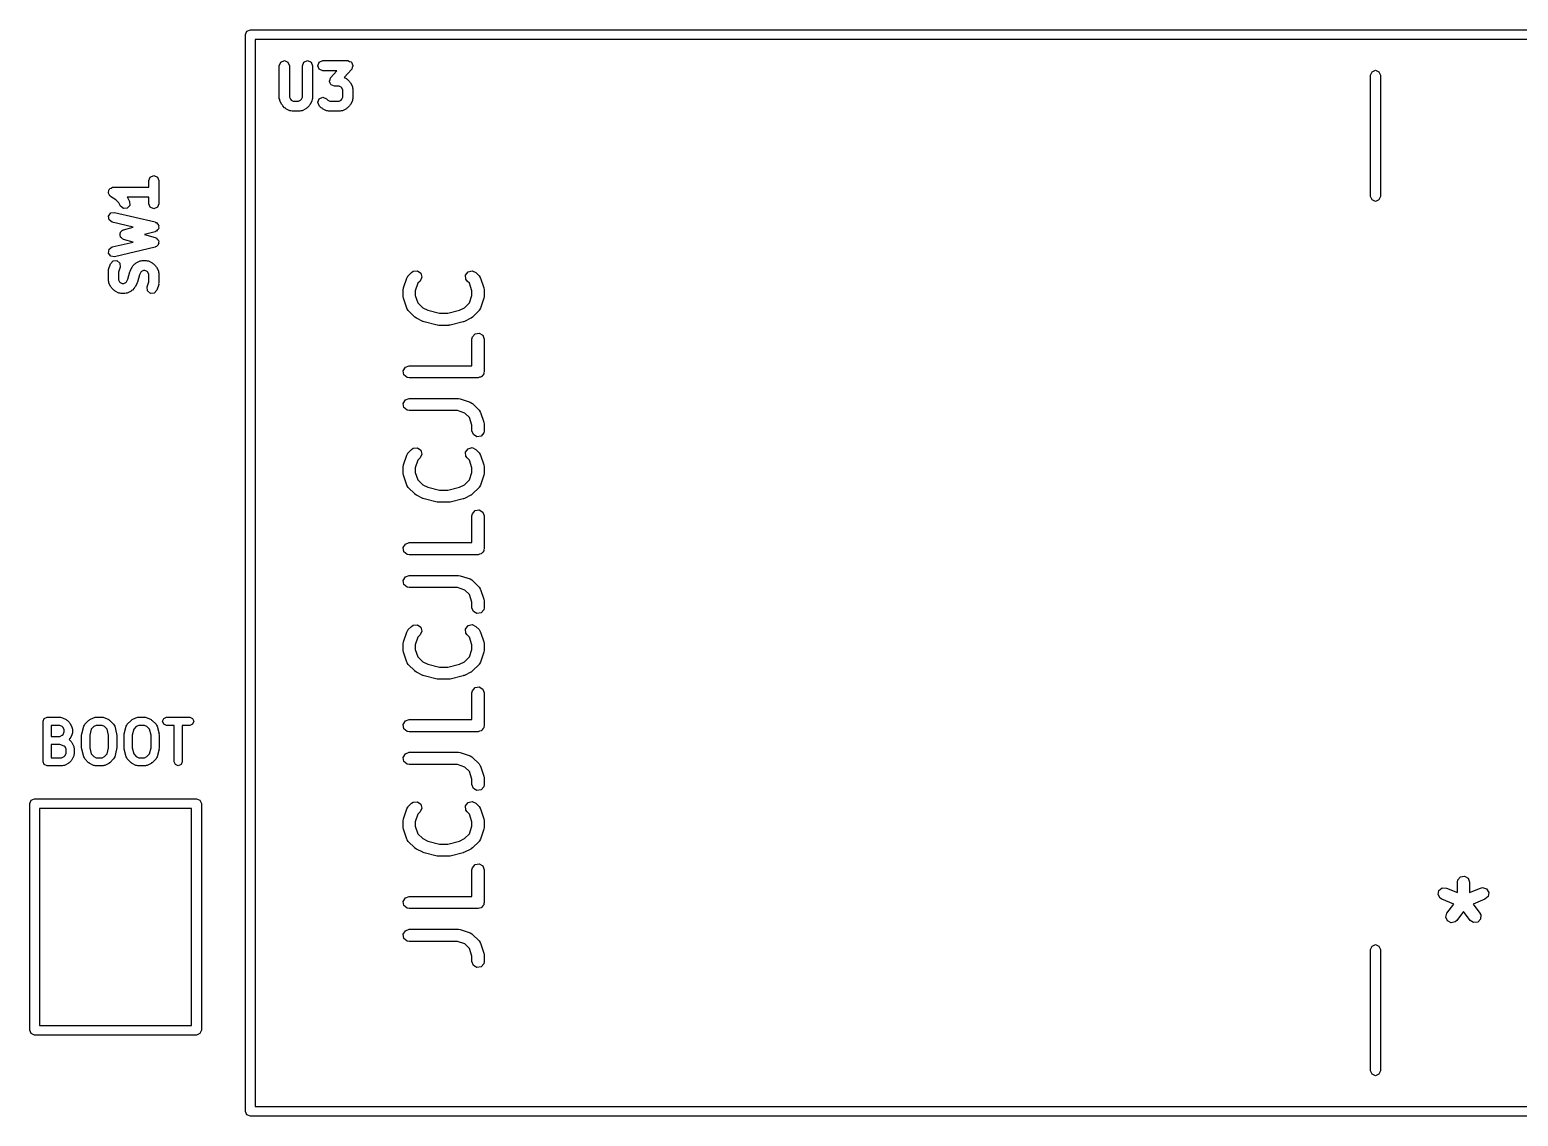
# Model space of a CAD drawing. Extents: x 93.2 to 129.7, y -113.5 to -100.
# Drawn here: x 93.17 to 111.56, y -113.46 to -100.04 of the extents above; entities that cross this region are included whole.
import ezdxf

# ---------------------------------------------------------------- set-up
doc = ezdxf.new("R2010")
doc.units = 0
doc.layers.add('BLACK', color=7, linetype='CONTINUOUS')

msp = doc.modelspace()

# ---------------------------------------------------------------- linework, layer by layer
at = {"layer": 'BLACK', "linetype": 'CONTINUOUS'}
for p, q in [((95.84, -100.1), (95.8576, -100.058)), ((95.84, -113.4), (95.84, -100.1)), ((95.8576, -100.058), (95.9, -100.04)), ((95.9, -100.04), (123.85, -100.04)), ((95.96, -100.16), (95.96, -113.34)), ((123.79, -100.16), (95.96, -100.16)), ((96.2565, -100.484), (96.2749, -100.439)), ((96.2565, -100.888), (96.2565, -100.484)), ((96.2749, -100.439), (96.319, -100.421)), ((96.319, -100.421), (96.3632, -100.439)), ((96.3632, -100.439), (96.3815, -100.484)), ((96.3815, -100.484), (96.3815, -100.874)), ((96.5423, -100.484), (96.5606, -100.439)), ((96.5423, -100.874), (96.5423, -100.484)), ((96.5606, -100.439), (96.6048, -100.421)), ((96.6048, -100.421), (96.649, -100.439)), ((96.649, -100.439), (96.6673, -100.484)), ((96.6673, -100.484), (96.6673, -100.888)), ((96.7327, -100.484), (96.751, -100.439)), ((96.751, -100.528), (96.7327, -100.484)), ((96.751, -100.439), (96.7952, -100.421)), ((96.7952, -100.546), (96.751, -100.528)), ((96.7952, -100.421), (97.1048, -100.421)), ((96.967, -100.546), (96.7952, -100.546)), ((96.8911, -100.633), (96.967, -100.546)), ((97.1518, -100.525), (97.0601, -100.63)), ((97.1048, -100.421), (97.1251, -100.43)), ((97.1251, -100.43), (97.1459, -100.437)), ((97.1459, -100.437), (97.1469, -100.439)), ((97.1469, -100.439), (97.149, -100.439)), ((97.149, -100.439), (97.1574, -100.46)), ((97.1588, -100.504), (97.1518, -100.525)), ((97.1574, -100.46), (97.1671, -100.48)), ((97.1673, -100.484), (97.1588, -100.504)), ((97.1671, -100.48), (97.1664, -100.482)), ((97.1664, -100.482), (97.1673, -100.484)), ((109.74, -100.6), (109.758, -100.558)), ((109.758, -100.558), (109.8, -100.54)), ((109.8, -100.54), (109.842, -100.558)), ((109.842, -100.558), (109.86, -100.6)), ((96.8756, -100.674), (96.884, -100.654)), ((96.8764, -100.676), (96.8756, -100.674)), ((96.8757, -100.678), (96.8764, -100.676)), ((96.8855, -100.698), (96.8757, -100.678)), ((96.884, -100.654), (96.8911, -100.633)), ((96.8939, -100.718), (96.8855, -100.698)), ((96.896, -100.719), (96.8939, -100.718)), ((96.8969, -100.721), (96.896, -100.719)), ((96.9178, -100.728), (96.8969, -100.721)), ((96.9381, -100.737), (96.9178, -100.728)), ((96.9948, -100.737), (96.9381, -100.737)), ((97.0201, -100.749), (96.9948, -100.737)), ((97.0296, -100.759), (97.0201, -100.749)), ((97.0423, -100.784), (97.0296, -100.759)), ((97.0601, -100.63), (97.0851, -100.642)), ((97.0851, -100.642), (97.0918, -100.65)), ((97.0918, -100.65), (97.1013, -100.654)), ((97.1013, -100.654), (97.1251, -100.678)), ((97.1251, -100.678), (97.1291, -100.687)), ((97.1291, -100.687), (97.1369, -100.694)), ((97.1369, -100.694), (97.1607, -100.741)), ((97.1607, -100.741), (97.1617, -100.756)), ((97.1617, -100.756), (97.1673, -100.769)), ((97.1673, -100.769), (97.1673, -100.888)), ((109.74, -102.1), (109.74, -100.6)), ((109.86, -100.6), (109.86, -102.1)), ((96.2621, -100.902), (96.2565, -100.888)), ((96.2631, -100.916), (96.2621, -100.902)), ((96.287, -100.964), (96.2631, -100.916)), ((96.3815, -100.874), (96.3942, -100.899)), ((96.3942, -100.899), (96.4037, -100.909)), ((96.4037, -100.909), (96.429, -100.921)), ((96.429, -100.921), (96.4948, -100.921)), ((96.4948, -100.921), (96.5201, -100.909)), ((96.5201, -100.909), (96.5296, -100.899)), ((96.5296, -100.899), (96.5423, -100.874)), ((96.6607, -100.916), (96.6369, -100.964)), ((96.6617, -100.902), (96.6607, -100.916)), ((96.6673, -100.888), (96.6617, -100.902)), ((96.7327, -100.936), (96.751, -100.892)), ((96.751, -100.98), (96.7327, -100.936)), ((96.751, -100.892), (96.7952, -100.874)), ((96.7952, -100.874), (96.8394, -100.892)), ((96.8394, -100.892), (96.8561, -100.909)), ((96.8561, -100.909), (96.8814, -100.921)), ((96.8814, -100.921), (96.9948, -100.921)), ((96.9948, -100.921), (97.0201, -100.909)), ((97.0201, -100.909), (97.0296, -100.899)), ((97.0296, -100.899), (97.0423, -100.874)), ((97.0423, -100.874), (97.0423, -100.784)), ((97.1607, -100.916), (97.1369, -100.964)), ((97.1617, -100.902), (97.1607, -100.916)), ((97.1673, -100.888), (97.1617, -100.902)), ((96.2947, -100.971), (96.287, -100.964)), ((96.2987, -100.98), (96.2947, -100.971)), ((96.3225, -101.004), (96.2987, -100.98)), ((96.332, -101.008), (96.3225, -101.004)), ((96.3387, -101.016), (96.332, -101.008)), ((96.3863, -101.04), (96.3387, -101.016)), ((96.4008, -101.041), (96.3863, -101.04)), ((96.4143, -101.046), (96.4008, -101.041)), ((96.5095, -101.046), (96.4143, -101.046)), ((96.523, -101.041), (96.5095, -101.046)), ((96.5375, -101.04), (96.523, -101.041)), ((96.5851, -101.016), (96.5375, -101.04)), ((96.5918, -101.008), (96.5851, -101.016)), ((96.6013, -101.004), (96.5918, -101.008)), ((96.6251, -100.98), (96.6013, -101.004)), ((96.6291, -100.971), (96.6251, -100.98)), ((96.6369, -100.964), (96.6291, -100.971)), ((96.7749, -101.004), (96.751, -100.98)), ((96.7844, -101.008), (96.7749, -101.004)), ((96.7911, -101.016), (96.7844, -101.008)), ((96.8387, -101.04), (96.7911, -101.016)), ((96.8532, -101.041), (96.8387, -101.04)), ((96.8667, -101.046), (96.8532, -101.041)), ((97.0095, -101.046), (96.8667, -101.046)), ((97.023, -101.041), (97.0095, -101.046)), ((97.0375, -101.04), (97.023, -101.041)), ((97.0851, -101.016), (97.0375, -101.04)), ((97.0918, -101.008), (97.0851, -101.016)), ((97.1013, -101.004), (97.0918, -101.008)), ((97.1251, -100.98), (97.1013, -101.004)), ((97.1291, -100.971), (97.1251, -100.98)), ((97.1369, -100.964), (97.1291, -100.971)), ((94.6448, -101.903), (94.6631, -101.859)), ((94.6631, -101.859), (94.7073, -101.841)), ((94.7073, -101.841), (94.7515, -101.859)), ((94.7515, -101.859), (94.7698, -101.903)), ((94.1448, -102.046), (94.1518, -102.029)), ((94.1473, -102.052), (94.1448, -102.046)), ((94.146, -102.058), (94.1473, -102.052)), ((94.1561, -102.074), (94.146, -102.058)), ((94.1518, -102.029), (94.1553, -102.012)), ((94.1553, -102.012), (94.1606, -102.008)), ((94.1606, -102.008), (94.1631, -102.002)), ((94.1631, -102.002), (94.1799, -101.995)), ((94.1799, -101.995), (94.195, -101.985)), ((94.195, -101.985), (94.2013, -101.986)), ((94.2013, -101.986), (94.2073, -101.984)), ((94.2073, -101.984), (94.6448, -101.984)), ((94.6448, -101.984), (94.6448, -101.903)), ((94.7698, -101.903), (94.7698, -102.189)), ((94.1631, -102.09), (94.1561, -102.074)), ((94.169, -102.093), (94.1631, -102.09)), ((94.1726, -102.098), (94.169, -102.093)), ((94.2389, -102.142), (94.1726, -102.098)), ((94.275, -102.178), (94.2389, -102.142)), ((94.2942, -102.217), (94.275, -102.178)), ((94.3304, -102.248), (94.2942, -102.217)), ((94.6448, -102.109), (94.3767, -102.109)), ((94.3767, -102.109), (94.3822, -102.113)), ((94.4094, -102.209), (94.3781, -102.245)), ((94.3822, -102.113), (94.406, -102.161)), ((94.406, -102.161), (94.4094, -102.209)), ((94.6448, -102.189), (94.6448, -102.109)), ((94.6631, -102.233), (94.6448, -102.189)), ((94.7073, -102.252), (94.6631, -102.233)), ((94.7515, -102.233), (94.7073, -102.252)), ((94.7698, -102.189), (94.7515, -102.233)), ((109.758, -102.142), (109.74, -102.1)), ((109.8, -102.16), (109.758, -102.142)), ((109.842, -102.142), (109.8, -102.16)), ((109.86, -102.1), (109.842, -102.142)), ((94.1465, -102.341), (94.1745, -102.302)), ((94.1541, -102.388), (94.1465, -102.341)), ((94.1928, -102.417), (94.1541, -102.388)), ((94.1745, -102.302), (94.2218, -102.295)), ((94.4519, -102.478), (94.1928, -102.417)), ((94.2218, -102.295), (94.7218, -102.414)), ((94.3781, -102.245), (94.3304, -102.248)), ((94.7218, -102.414), (94.7293, -102.419)), ((94.7293, -102.419), (94.7386, -102.421)), ((94.7386, -102.421), (94.748, -102.433)), ((94.2898, -102.554), (94.2949, -102.547)), ((94.2919, -102.57), (94.2898, -102.554)), ((94.2898, -102.586), (94.2919, -102.57)), ((94.2949, -102.593), (94.2898, -102.586)), ((94.2949, -102.547), (94.2961, -102.539)), ((94.2961, -102.601), (94.2949, -102.593)), ((94.2961, -102.539), (94.309, -102.529)), ((94.309, -102.611), (94.2961, -102.601)), ((94.309, -102.529), (94.3188, -102.516)), ((94.3188, -102.624), (94.309, -102.611)), ((94.3188, -102.516), (94.3273, -102.515)), ((94.3273, -102.515), (94.334, -102.51)), ((94.334, -102.51), (94.4519, -102.478)), ((94.7234, -102.535), (94.5927, -102.57)), ((94.5927, -102.57), (94.7234, -102.605)), ((94.7308, -102.529), (94.7234, -102.535)), ((94.7234, -102.605), (94.7308, -102.611)), ((94.74, -102.528), (94.7308, -102.529)), ((94.7308, -102.611), (94.74, -102.612)), ((94.7491, -102.515), (94.74, -102.528)), ((94.748, -102.433), (94.7605, -102.442)), ((94.7614, -102.506), (94.7491, -102.515)), ((94.7605, -102.442), (94.762, -102.451)), ((94.7626, -102.497), (94.7614, -102.506)), ((94.762, -102.451), (94.7677, -102.459)), ((94.7681, -102.489), (94.7626, -102.497)), ((94.7677, -102.459), (94.7656, -102.474)), ((94.7656, -102.474), (94.7681, -102.489)), ((94.1465, -102.799), (94.1541, -102.752)), ((94.1541, -102.752), (94.1928, -102.723)), ((94.1928, -102.723), (94.4519, -102.662)), ((94.7218, -102.726), (94.2218, -102.845)), ((94.3273, -102.625), (94.3188, -102.624)), ((94.334, -102.63), (94.3273, -102.625)), ((94.4519, -102.662), (94.334, -102.63)), ((94.7293, -102.721), (94.7218, -102.726)), ((94.7386, -102.719), (94.7293, -102.721)), ((94.748, -102.707), (94.7386, -102.719)), ((94.74, -102.612), (94.7491, -102.625)), ((94.7605, -102.698), (94.748, -102.707)), ((94.7491, -102.625), (94.7614, -102.634)), ((94.762, -102.689), (94.7605, -102.698)), ((94.7614, -102.634), (94.7626, -102.643)), ((94.7677, -102.681), (94.762, -102.689)), ((94.7626, -102.643), (94.7681, -102.651)), ((94.7681, -102.651), (94.7656, -102.666)), ((94.7656, -102.666), (94.7677, -102.681)), ((94.1745, -102.838), (94.1465, -102.799)), ((94.148, -103.003), (94.1718, -102.931)), ((94.1718, -102.931), (94.2031, -102.895)), ((94.2218, -102.845), (94.1745, -102.838)), ((94.2031, -102.895), (94.2509, -102.892)), ((94.2509, -102.892), (94.287, -102.923)), ((94.2904, -102.971), (94.2698, -103.033)), ((94.287, -102.923), (94.2904, -102.971)), ((94.4133, -103.018), (94.4371, -102.971)), ((94.4371, -102.971), (94.4449, -102.964)), ((94.4449, -102.964), (94.4488, -102.954)), ((94.4488, -102.954), (94.4726, -102.931)), ((94.4726, -102.931), (94.4821, -102.927)), ((94.4821, -102.927), (94.4889, -102.919)), ((94.4889, -102.919), (94.5365, -102.895)), ((94.5365, -102.895), (94.551, -102.894)), ((94.551, -102.894), (94.5644, -102.888)), ((94.5644, -102.888), (94.6121, -102.888)), ((94.6121, -102.888), (94.6255, -102.894)), ((94.6255, -102.894), (94.64, -102.895)), ((94.64, -102.895), (94.6876, -102.919)), ((94.6876, -102.919), (94.6944, -102.927)), ((94.6944, -102.927), (94.7039, -102.931)), ((94.7039, -102.931), (94.7277, -102.954)), ((94.7277, -102.954), (94.7316, -102.964)), ((94.7316, -102.964), (94.7394, -102.971)), ((94.7394, -102.971), (94.7632, -103.018)), ((94.1448, -103.022), (94.1487, -103.013)), ((94.1448, -103.141), (94.1448, -103.022)), ((94.1504, -103.155), (94.1448, -103.141)), ((94.1487, -103.013), (94.148, -103.003)), ((94.1514, -103.169), (94.1504, -103.155)), ((94.2698, -103.033), (94.2698, -103.127)), ((94.2698, -103.127), (94.2825, -103.152)), ((94.2825, -103.152), (94.2919, -103.161)), ((94.2919, -103.161), (94.3173, -103.174)), ((94.3354, -103.174), (94.3607, -103.161)), ((94.3607, -103.161), (94.3702, -103.152)), ((94.3702, -103.152), (94.3864, -103.12)), ((94.3864, -103.12), (94.4086, -103.031)), ((94.4086, -103.031), (94.4128, -103.025)), ((94.4128, -103.025), (94.4133, -103.018)), ((94.5018, -103.162), (94.5013, -103.169)), ((94.506, -103.157), (94.5018, -103.162)), ((94.5282, -103.068), (94.506, -103.157)), ((94.5444, -103.036), (94.5282, -103.068)), ((94.5538, -103.026), (94.5444, -103.036)), ((94.5792, -103.013), (94.5538, -103.026)), ((94.5973, -103.013), (94.5792, -103.013)), ((94.6226, -103.026), (94.5973, -103.013)), ((94.6321, -103.036), (94.6226, -103.026)), ((94.6242, -103.217), (94.6448, -103.155)), ((94.6448, -103.061), (94.6321, -103.036)), ((94.6448, -103.155), (94.6448, -103.061)), ((94.7632, -103.018), (94.7642, -103.033)), ((94.7642, -103.033), (94.7698, -103.046)), ((94.7698, -103.046), (94.7698, -103.165)), ((97.7911, -103.229), (97.8316, -103.107)), ((97.8316, -103.107), (97.844, -103.084)), ((97.844, -103.084), (97.8478, -103.082)), ((97.8478, -103.082), (97.8497, -103.078)), ((97.8497, -103.078), (97.8902, -103.037)), ((97.8902, -103.037), (97.9115, -103.023)), ((97.9115, -103.023), (97.9626, -103.018)), ((97.9626, -103.018), (98.0047, -103.047)), ((97.9963, -103.144), (97.9683, -103.171)), ((98.0179, -103.097), (97.9963, -103.144)), ((98.0047, -103.047), (98.0179, -103.097)), ((98.5589, -103.071), (98.5883, -103.029)), ((98.5633, -103.122), (98.5589, -103.071)), ((98.5783, -103.144), (98.5633, -103.122)), ((98.6062, -103.171), (98.5783, -103.144)), ((98.5883, -103.029), (98.6379, -103.016)), ((98.6379, -103.016), (98.6844, -103.037)), ((98.6844, -103.037), (98.7248, -103.078)), ((98.7248, -103.078), (98.7398, -103.099)), ((98.7398, -103.099), (98.7402, -103.104)), ((98.7402, -103.104), (98.7429, -103.107)), ((98.7429, -103.107), (98.7834, -103.229)), ((94.1752, -103.217), (94.1514, -103.169)), ((94.183, -103.224), (94.1752, -103.217)), ((94.1869, -103.233), (94.183, -103.224)), ((94.2107, -103.257), (94.1869, -103.233)), ((94.2202, -103.261), (94.2107, -103.257)), ((94.227, -103.269), (94.2202, -103.261)), ((94.2746, -103.293), (94.227, -103.269)), ((94.2891, -103.294), (94.2746, -103.293)), ((94.3025, -103.299), (94.2891, -103.294)), ((94.3501, -103.299), (94.3025, -103.299)), ((94.3173, -103.174), (94.3354, -103.174)), ((94.3636, -103.294), (94.3501, -103.299)), ((94.3781, -103.293), (94.3636, -103.294)), ((94.4257, -103.269), (94.3781, -103.293)), ((94.4325, -103.261), (94.4257, -103.269)), ((94.442, -103.257), (94.4325, -103.261)), ((94.4658, -103.233), (94.442, -103.257)), ((94.4697, -103.224), (94.4658, -103.233)), ((94.4775, -103.217), (94.4697, -103.224)), ((94.5013, -103.169), (94.4775, -103.217)), ((94.6276, -103.265), (94.6242, -103.217)), ((94.6637, -103.296), (94.6276, -103.265)), ((94.7114, -103.293), (94.6637, -103.296)), ((94.7428, -103.256), (94.7114, -103.293)), ((94.7666, -103.185), (94.7428, -103.256)), ((94.7698, -103.165), (94.7659, -103.175)), ((94.7659, -103.175), (94.7666, -103.185)), ((97.7873, -103.252), (97.7912, -103.23)), ((97.7873, -103.333), (97.7873, -103.252)), ((97.7878, -103.335), (97.7873, -103.333)), ((97.7911, -103.357), (97.7878, -103.335)), ((97.7912, -103.23), (97.7911, -103.229)), ((97.9683, -103.171), (97.9373, -103.265)), ((97.9373, -103.265), (97.9373, -103.321)), ((97.9373, -103.321), (97.9683, -103.414)), ((98.6373, -103.265), (98.6062, -103.171)), ((98.6062, -103.414), (98.6373, -103.321)), ((98.6373, -103.321), (98.6373, -103.265)), ((98.7834, -103.229), (98.7867, -103.251)), ((98.7873, -103.333), (98.7834, -103.355)), ((98.7867, -103.251), (98.7873, -103.252)), ((98.7873, -103.252), (98.7873, -103.333)), ((97.8316, -103.478), (97.7911, -103.357)), ((97.8344, -103.482), (97.8316, -103.478)), ((97.8348, -103.486), (97.8344, -103.482)), ((97.8497, -103.508), (97.8348, -103.486)), ((97.9307, -103.589), (97.8497, -103.508)), ((97.9683, -103.414), (98.0281, -103.474)), ((98.0281, -103.474), (98.0908, -103.505)), ((98.0908, -103.505), (98.2358, -103.542)), ((98.3388, -103.542), (98.4837, -103.505)), ((98.4837, -103.505), (98.5464, -103.474)), ((98.5464, -103.474), (98.6062, -103.414)), ((98.7248, -103.508), (98.6439, -103.589)), ((98.7267, -103.504), (98.7248, -103.508)), ((98.7305, -103.501), (98.7267, -103.504)), ((98.7429, -103.478), (98.7305, -103.501)), ((98.7834, -103.357), (98.7429, -103.478)), ((98.7834, -103.355), (98.7834, -103.357)), ((97.9322, -103.589), (97.9307, -103.589)), ((97.9502, -103.603), (97.9322, -103.589)), ((98.0311, -103.643), (97.9502, -103.603)), ((98.0346, -103.644), (98.0311, -103.643)), ((98.0465, -103.649), (98.0346, -103.644)), ((98.2084, -103.689), (98.0465, -103.649)), ((98.2118, -103.689), (98.2084, -103.689)), ((98.2266, -103.692), (98.2118, -103.689)), ((98.348, -103.692), (98.2266, -103.692)), ((98.2358, -103.542), (98.3388, -103.542)), ((98.3512, -103.69), (98.348, -103.692)), ((98.3662, -103.689), (98.3512, -103.69)), ((98.5281, -103.649), (98.3662, -103.689)), ((98.531, -103.647), (98.5281, -103.649)), ((98.5434, -103.643), (98.531, -103.647)), ((98.6244, -103.603), (98.5434, -103.643)), ((98.6255, -103.602), (98.6244, -103.603)), ((98.6439, -103.589), (98.6255, -103.602)), ((98.6373, -103.86), (98.6418, -103.834)), ((98.6373, -104.189), (98.6373, -103.86)), ((98.6418, -103.834), (98.6748, -103.795)), ((98.6748, -103.795), (98.7253, -103.786)), ((98.7253, -103.786), (98.7697, -103.811)), ((98.7697, -103.811), (98.7873, -103.86)), ((98.7873, -103.86), (98.7873, -104.264)), ((97.7884, -104.251), (97.8141, -104.207)), ((97.7973, -104.302), (97.7884, -104.251)), ((97.8141, -104.207), (97.8623, -104.189)), ((97.8623, -104.189), (98.6373, -104.189)), ((98.7873, -104.264), (98.7856, -104.274)), ((97.8366, -104.335), (97.7973, -104.302)), ((97.8623, -104.339), (97.8366, -104.335)), ((98.7123, -104.339), (97.8623, -104.339)), ((98.7306, -104.333), (98.7123, -104.339)), ((98.7498, -104.329), (98.7306, -104.333)), ((98.7541, -104.324), (98.7498, -104.329)), ((98.7605, -104.322), (98.7541, -104.324)), ((98.7702, -104.305), (98.7605, -104.322)), ((98.7828, -104.29), (98.7702, -104.305)), ((98.7845, -104.28), (98.7828, -104.29)), ((98.7861, -104.277), (98.7845, -104.28)), ((98.7856, -104.274), (98.7861, -104.277)), ((97.7884, -104.656), (97.8141, -104.612)), ((97.8141, -104.612), (97.8623, -104.594)), ((97.8623, -104.594), (98.4694, -104.594)), ((98.4694, -104.594), (98.4915, -104.598)), ((98.4915, -104.598), (98.4931, -104.598)), ((98.4931, -104.598), (98.6146, -104.638)), ((97.7973, -104.707), (97.7884, -104.656)), ((97.8366, -104.74), (97.7973, -104.707)), ((97.8623, -104.744), (97.8366, -104.74)), ((98.4572, -104.744), (97.8623, -104.744)), ((98.5503, -104.775), (98.4572, -104.744)), ((98.6062, -104.831), (98.5503, -104.775)), ((98.6146, -104.638), (98.6375, -104.651)), ((98.6375, -104.651), (98.6398, -104.655)), ((98.6398, -104.655), (98.6439, -104.656)), ((98.6439, -104.656), (98.7248, -104.737)), ((98.7248, -104.737), (98.7398, -104.759)), ((98.7398, -104.759), (98.7402, -104.763)), ((98.7402, -104.763), (98.7429, -104.767)), ((98.7429, -104.767), (98.7834, -104.888)), ((98.6373, -104.924), (98.6062, -104.831)), ((98.6373, -104.993), (98.6373, -104.924)), ((98.6548, -105.041), (98.6373, -104.993)), ((98.7873, -104.993), (98.7828, -105.019)), ((98.7834, -104.888), (98.7867, -104.91)), ((98.7867, -104.91), (98.7873, -104.912)), ((98.7873, -104.912), (98.7873, -104.993)), ((98.6992, -105.067), (98.6548, -105.041)), ((98.7498, -105.058), (98.6992, -105.067)), ((98.7828, -105.019), (98.7498, -105.058)), ((97.7911, -105.414), (97.8316, -105.293)), ((97.8316, -105.293), (97.844, -105.27)), ((97.844, -105.27), (97.8478, -105.268)), ((97.8478, -105.268), (97.8497, -105.264)), ((97.8497, -105.264), (97.8902, -105.223)), ((97.8902, -105.223), (97.9115, -105.208)), ((97.9115, -105.208), (97.9626, -105.204)), ((97.9683, -105.357), (97.9373, -105.45)), ((97.9626, -105.204), (98.0047, -105.233)), ((97.9963, -105.329), (97.9683, -105.357)), ((98.0179, -105.283), (97.9963, -105.329)), ((98.0047, -105.233), (98.0179, -105.283)), ((98.5589, -105.257), (98.5883, -105.215)), ((98.5633, -105.308), (98.5589, -105.257)), ((98.5783, -105.329), (98.5633, -105.308)), ((98.6062, -105.357), (98.5783, -105.329)), ((98.5883, -105.215), (98.6379, -105.201)), ((98.6373, -105.45), (98.6062, -105.357)), ((98.6379, -105.201), (98.6844, -105.223)), ((98.6844, -105.223), (98.7248, -105.264)), ((98.7248, -105.264), (98.7398, -105.285)), ((98.7398, -105.285), (98.7402, -105.289)), ((98.7402, -105.289), (98.7429, -105.293)), ((98.7429, -105.293), (98.7834, -105.414)), ((97.7873, -105.438), (97.7912, -105.416)), ((97.7873, -105.519), (97.7873, -105.438)), ((97.7878, -105.521), (97.7873, -105.519)), ((97.7911, -105.543), (97.7878, -105.521)), ((97.7912, -105.416), (97.7911, -105.414)), ((97.8316, -105.664), (97.7911, -105.543)), ((97.9373, -105.45), (97.9373, -105.507)), ((97.9373, -105.507), (97.9683, -105.6)), ((98.6062, -105.6), (98.6373, -105.507)), ((98.6373, -105.507), (98.6373, -105.45)), ((98.7834, -105.543), (98.7429, -105.664)), ((98.7834, -105.414), (98.7867, -105.437)), ((98.7873, -105.519), (98.7834, -105.541)), ((98.7834, -105.541), (98.7834, -105.543)), ((98.7867, -105.437), (98.7873, -105.438)), ((98.7873, -105.438), (98.7873, -105.519)), ((97.8344, -105.668), (97.8316, -105.664)), ((97.8348, -105.672), (97.8344, -105.668)), ((97.8497, -105.694), (97.8348, -105.672)), ((97.9307, -105.774), (97.8497, -105.694)), ((97.9683, -105.6), (98.0281, -105.66)), ((98.0281, -105.66), (98.0908, -105.691)), ((98.0908, -105.691), (98.2358, -105.727)), ((98.2358, -105.727), (98.3388, -105.727)), ((98.3388, -105.727), (98.4837, -105.691)), ((98.4837, -105.691), (98.5464, -105.66)), ((98.5464, -105.66), (98.6062, -105.6)), ((98.7248, -105.694), (98.6439, -105.774)), ((98.7267, -105.689), (98.7248, -105.694)), ((98.7305, -105.687), (98.7267, -105.689)), ((98.7429, -105.664), (98.7305, -105.687)), ((97.9322, -105.775), (97.9307, -105.774)), ((97.9502, -105.789), (97.9322, -105.775)), ((98.0311, -105.829), (97.9502, -105.789)), ((98.0346, -105.829), (98.0311, -105.829)), ((98.0465, -105.835), (98.0346, -105.829)), ((98.2084, -105.875), (98.0465, -105.835)), ((98.2118, -105.875), (98.2084, -105.875)), ((98.2266, -105.877), (98.2118, -105.875)), ((98.348, -105.877), (98.2266, -105.877)), ((98.3512, -105.876), (98.348, -105.877)), ((98.3662, -105.875), (98.3512, -105.876)), ((98.5281, -105.835), (98.3662, -105.875)), ((98.531, -105.833), (98.5281, -105.835)), ((98.5434, -105.829), (98.531, -105.833)), ((98.6244, -105.789), (98.5434, -105.829)), ((98.6255, -105.787), (98.6244, -105.789)), ((98.6439, -105.774), (98.6255, -105.787)), ((98.6373, -106.045), (98.6418, -106.02)), ((98.6373, -106.375), (98.6373, -106.045)), ((98.6418, -106.02), (98.6748, -105.98)), ((98.6748, -105.98), (98.7253, -105.971)), ((98.7253, -105.971), (98.7697, -105.997)), ((98.7697, -105.997), (98.7873, -106.045)), ((98.7873, -106.045), (98.7873, -106.45)), ((97.7884, -106.437), (97.8141, -106.393)), ((97.7973, -106.487), (97.7884, -106.437)), ((97.8141, -106.393), (97.8623, -106.375)), ((97.8623, -106.375), (98.6373, -106.375)), ((98.7845, -106.466), (98.7828, -106.476)), ((98.7861, -106.463), (98.7845, -106.466)), ((98.7873, -106.45), (98.7856, -106.46)), ((98.7856, -106.46), (98.7861, -106.463)), ((97.8366, -106.52), (97.7973, -106.487)), ((97.8623, -106.525), (97.8366, -106.52)), ((98.7123, -106.525), (97.8623, -106.525)), ((98.7306, -106.518), (98.7123, -106.525)), ((98.7498, -106.515), (98.7306, -106.518)), ((98.7541, -106.51), (98.7498, -106.515)), ((98.7605, -106.507), (98.7541, -106.51)), ((98.7702, -106.491), (98.7605, -106.507)), ((98.7828, -106.476), (98.7702, -106.491)), ((97.7884, -106.842), (97.8141, -106.797)), ((97.8141, -106.797), (97.8623, -106.78)), ((97.8623, -106.78), (98.4694, -106.78)), ((98.4694, -106.78), (98.4915, -106.784)), ((98.4915, -106.784), (98.4931, -106.784)), ((98.4931, -106.784), (98.6146, -106.824)), ((98.6146, -106.824), (98.6375, -106.836)), ((98.6375, -106.836), (98.6398, -106.84)), ((98.6398, -106.84), (98.6439, -106.842)), ((97.7973, -106.892), (97.7884, -106.842)), ((97.8366, -106.925), (97.7973, -106.892)), ((97.8623, -106.93), (97.8366, -106.925)), ((98.4572, -106.93), (97.8623, -106.93)), ((98.5503, -106.961), (98.4572, -106.93)), ((98.6062, -107.017), (98.5503, -106.961)), ((98.6373, -107.11), (98.6062, -107.017)), ((98.6439, -106.842), (98.7248, -106.923)), ((98.7248, -106.923), (98.7398, -106.944)), ((98.7398, -106.944), (98.7402, -106.949)), ((98.7402, -106.949), (98.7429, -106.952)), ((98.7429, -106.952), (98.7834, -107.074)), ((98.6373, -107.179), (98.6373, -107.11)), ((98.6548, -107.227), (98.6373, -107.179)), ((98.7828, -107.204), (98.7498, -107.244)), ((98.7873, -107.179), (98.7828, -107.204)), ((98.7834, -107.074), (98.7867, -107.096)), ((98.7867, -107.096), (98.7873, -107.098)), ((98.7873, -107.098), (98.7873, -107.179)), ((97.9115, -107.394), (97.9626, -107.389)), ((97.9626, -107.389), (98.0047, -107.419)), ((98.5883, -107.4), (98.6379, -107.387)), ((98.6379, -107.387), (98.6844, -107.409)), ((98.6992, -107.252), (98.6548, -107.227)), ((98.7498, -107.244), (98.6992, -107.252)), ((97.7911, -107.6), (97.8316, -107.479)), ((97.8316, -107.479), (97.844, -107.456)), ((97.844, -107.456), (97.8478, -107.453)), ((97.8478, -107.453), (97.8497, -107.449)), ((97.8497, -107.449), (97.8902, -107.409)), ((97.8902, -107.409), (97.9115, -107.394)), ((97.9683, -107.543), (97.9373, -107.636)), ((97.9963, -107.515), (97.9683, -107.543)), ((98.0179, -107.468), (97.9963, -107.515)), ((98.0047, -107.419), (98.0179, -107.468)), ((98.5589, -107.442), (98.5883, -107.4)), ((98.5633, -107.494), (98.5589, -107.442)), ((98.5783, -107.515), (98.5633, -107.494)), ((98.6062, -107.543), (98.5783, -107.515)), ((98.6373, -107.636), (98.6062, -107.543)), ((98.6844, -107.409), (98.7248, -107.449)), ((98.7248, -107.449), (98.7398, -107.471)), ((98.7398, -107.471), (98.7402, -107.475)), ((98.7402, -107.475), (98.7429, -107.479)), ((98.7429, -107.479), (98.7834, -107.6)), ((97.7873, -107.624), (97.7912, -107.602)), ((97.7873, -107.705), (97.7873, -107.624)), ((97.7878, -107.706), (97.7873, -107.705)), ((97.7911, -107.728), (97.7878, -107.706)), ((97.7912, -107.602), (97.7911, -107.6)), ((97.8316, -107.85), (97.7911, -107.728)), ((97.9373, -107.636), (97.9373, -107.693)), ((97.9373, -107.693), (97.9683, -107.786)), ((98.6062, -107.786), (98.6373, -107.693)), ((98.6373, -107.693), (98.6373, -107.636)), ((98.7834, -107.728), (98.7429, -107.85)), ((98.7834, -107.6), (98.7867, -107.622)), ((98.7873, -107.705), (98.7834, -107.727)), ((98.7834, -107.727), (98.7834, -107.728)), ((98.7867, -107.622), (98.7873, -107.624)), ((98.7873, -107.624), (98.7873, -107.705)), ((97.8344, -107.853), (97.8316, -107.85)), ((97.8348, -107.858), (97.8344, -107.853)), ((97.8497, -107.879), (97.8348, -107.858)), ((97.9307, -107.96), (97.8497, -107.879)), ((97.9683, -107.786), (98.0281, -107.846)), ((98.0281, -107.846), (98.0908, -107.877)), ((98.0908, -107.877), (98.2358, -107.913)), ((98.2358, -107.913), (98.3388, -107.913)), ((98.3388, -107.913), (98.4837, -107.877)), ((98.4837, -107.877), (98.5464, -107.846)), ((98.5464, -107.846), (98.6062, -107.786)), ((98.7248, -107.879), (98.6439, -107.96)), ((98.7267, -107.875), (98.7248, -107.879)), ((98.7305, -107.873), (98.7267, -107.875)), ((98.7429, -107.85), (98.7305, -107.873)), ((97.9322, -107.961), (97.9307, -107.96)), ((97.9502, -107.974), (97.9322, -107.961)), ((98.0311, -108.015), (97.9502, -107.974)), ((98.0346, -108.015), (98.0311, -108.015)), ((98.0465, -108.02), (98.0346, -108.015)), ((98.2084, -108.061), (98.0465, -108.02)), ((98.2118, -108.06), (98.2084, -108.061)), ((98.2266, -108.063), (98.2118, -108.06)), ((98.348, -108.063), (98.2266, -108.063)), ((98.3512, -108.062), (98.348, -108.063)), ((98.3662, -108.061), (98.3512, -108.062)), ((98.5281, -108.02), (98.3662, -108.061)), ((98.531, -108.018), (98.5281, -108.02)), ((98.5434, -108.015), (98.531, -108.018)), ((98.6244, -107.974), (98.5434, -108.015)), ((98.6255, -107.973), (98.6244, -107.974)), ((98.6439, -107.96), (98.6255, -107.973)), ((98.6373, -108.231), (98.6418, -108.205)), ((98.6373, -108.561), (98.6373, -108.231)), ((98.6418, -108.205), (98.6748, -108.166)), ((98.6748, -108.166), (98.7253, -108.157)), ((98.7253, -108.157), (98.7697, -108.183)), ((98.7697, -108.183), (98.7873, -108.231)), ((98.7873, -108.231), (98.7873, -108.636)), ((93.3388, -108.582), (93.3534, -108.546)), ((93.3388, -109.082), (93.3388, -108.582)), ((93.3534, -108.546), (93.3888, -108.532)), ((93.3888, -108.532), (93.5554, -108.532)), ((93.5436, -108.632), (93.4388, -108.632)), ((93.4388, -108.632), (93.4388, -108.77)), ((93.5734, -108.647), (93.5436, -108.632)), ((93.5554, -108.532), (93.5662, -108.536)), ((93.5662, -108.536), (93.5778, -108.537)), ((93.5858, -108.659), (93.5734, -108.647)), ((93.5778, -108.537), (93.6254, -108.561)), ((93.6007, -108.689), (93.5858, -108.659)), ((93.6254, -108.561), (93.6308, -108.567)), ((93.6308, -108.567), (93.6384, -108.57)), ((93.6384, -108.57), (93.6622, -108.594)), ((93.6622, -108.594), (93.6654, -108.602)), ((93.6654, -108.602), (93.6716, -108.607)), ((93.6716, -108.607), (93.6954, -108.655)), ((93.6954, -108.655), (93.6962, -108.666)), ((93.6962, -108.666), (93.7007, -108.677)), ((93.7007, -108.677), (93.7007, -108.725)), ((93.8164, -108.736), (93.8403, -108.641)), ((93.8403, -108.641), (93.8483, -108.63)), ((93.8483, -108.63), (93.8534, -108.618)), ((93.8534, -108.618), (93.901, -108.57)), ((93.901, -108.57), (93.9086, -108.567)), ((93.9086, -108.567), (93.914, -108.561)), ((93.914, -108.561), (93.9616, -108.537)), ((93.9339, -108.679), (93.915, -108.755)), ((93.966, -108.647), (93.9339, -108.679)), ((93.9616, -108.537), (93.9732, -108.536)), ((93.9958, -108.632), (93.966, -108.647)), ((93.9732, -108.536), (93.984, -108.532)), ((93.984, -108.532), (94.0792, -108.532)), ((94.0674, -108.632), (93.9958, -108.632)), ((94.0972, -108.647), (94.0674, -108.632)), ((94.0792, -108.532), (94.09, -108.536)), ((94.09, -108.536), (94.1016, -108.537)), ((94.1293, -108.679), (94.0972, -108.647)), ((94.1016, -108.537), (94.1492, -108.561)), ((94.1483, -108.755), (94.1293, -108.679)), ((94.1492, -108.561), (94.1546, -108.567)), ((94.1546, -108.567), (94.1622, -108.57)), ((94.1622, -108.57), (94.2098, -108.618)), ((94.2098, -108.618), (94.215, -108.63)), ((94.215, -108.63), (94.223, -108.641)), ((94.223, -108.641), (94.2468, -108.736)), ((94.3403, -108.736), (94.3641, -108.641)), ((94.3641, -108.641), (94.3721, -108.63)), ((94.3721, -108.63), (94.3772, -108.618)), ((94.3772, -108.618), (94.4248, -108.57)), ((94.4248, -108.57), (94.4324, -108.567)), ((94.4324, -108.567), (94.4378, -108.561)), ((94.4378, -108.561), (94.4854, -108.537)), ((94.4577, -108.679), (94.4388, -108.755)), ((94.4898, -108.647), (94.4577, -108.679)), ((94.4854, -108.537), (94.4971, -108.536)), ((94.5196, -108.632), (94.4898, -108.647)), ((94.4971, -108.536), (94.5078, -108.532)), ((94.5078, -108.532), (94.603, -108.532)), ((94.5912, -108.632), (94.5196, -108.632)), ((94.621, -108.647), (94.5912, -108.632)), ((94.603, -108.532), (94.6138, -108.536)), ((94.6138, -108.536), (94.6254, -108.537)), ((94.6531, -108.679), (94.621, -108.647)), ((94.6254, -108.537), (94.673, -108.561)), ((94.6721, -108.755), (94.6531, -108.679)), ((94.673, -108.561), (94.6784, -108.567)), ((94.6784, -108.567), (94.686, -108.57)), ((94.686, -108.57), (94.7336, -108.618)), ((94.7336, -108.618), (94.7388, -108.63)), ((94.7388, -108.63), (94.7468, -108.641)), ((94.7468, -108.641), (94.7706, -108.736)), ((94.815, -108.582), (94.8296, -108.546)), ((94.8296, -108.617), (94.815, -108.582)), ((94.8296, -108.546), (94.865, -108.532)), ((94.865, -108.632), (94.8296, -108.617)), ((94.865, -108.532), (95.1507, -108.532)), ((94.9578, -108.632), (94.865, -108.632)), ((94.9578, -109.082), (94.9578, -108.632)), ((95.1507, -108.632), (95.0578, -108.632)), ((95.0578, -108.632), (95.0578, -109.082)), ((95.1507, -108.532), (95.186, -108.546)), ((95.186, -108.617), (95.1507, -108.632)), ((95.186, -108.546), (95.2007, -108.582)), ((95.2007, -108.582), (95.186, -108.617)), ((97.7884, -108.623), (97.8141, -108.578)), ((97.7973, -108.673), (97.7884, -108.623)), ((97.8366, -108.706), (97.7973, -108.673)), ((97.8141, -108.578), (97.8623, -108.561)), ((97.8623, -108.561), (98.6373, -108.561)), ((98.7702, -108.676), (98.7605, -108.693)), ((98.7828, -108.661), (98.7702, -108.676)), ((98.7845, -108.652), (98.7828, -108.661)), ((98.7861, -108.649), (98.7845, -108.652)), ((98.7873, -108.636), (98.7856, -108.645)), ((98.7856, -108.645), (98.7861, -108.649)), ((93.4388, -108.77), (93.5436, -108.77)), ((93.5436, -108.77), (93.5734, -108.755)), ((93.5734, -108.755), (93.5858, -108.743)), ((93.5858, -108.743), (93.6007, -108.713)), ((93.6007, -108.713), (93.6007, -108.689)), ((93.6622, -108.808), (93.6617, -108.808)), ((93.6617, -108.808), (93.6622, -108.808)), ((93.6654, -108.8), (93.6622, -108.808)), ((93.6622, -108.808), (93.686, -108.832)), ((93.6716, -108.795), (93.6654, -108.8)), ((93.6954, -108.747), (93.6716, -108.795)), ((93.686, -108.832), (93.6892, -108.84)), ((93.6892, -108.84), (93.6954, -108.845)), ((93.6962, -108.735), (93.6954, -108.747)), ((93.6954, -108.845), (93.7192, -108.893)), ((93.7007, -108.725), (93.6962, -108.735)), ((93.815, -108.748), (93.8174, -108.742)), ((93.815, -108.915), (93.815, -108.748)), ((93.8174, -108.742), (93.8164, -108.736)), ((93.915, -108.755), (93.915, -108.909)), ((94.1483, -108.909), (94.1483, -108.755)), ((94.2468, -108.736), (94.2459, -108.742)), ((94.2459, -108.742), (94.2483, -108.748)), ((94.2483, -108.748), (94.2483, -108.915)), ((94.3388, -108.748), (94.3412, -108.742)), ((94.3388, -108.915), (94.3388, -108.748)), ((94.3412, -108.742), (94.3403, -108.736)), ((94.4388, -108.755), (94.4388, -108.909)), ((94.6721, -108.909), (94.6721, -108.755)), ((94.7706, -108.736), (94.7697, -108.742)), ((94.7697, -108.742), (94.7721, -108.748)), ((94.7721, -108.748), (94.7721, -108.915)), ((97.8623, -108.711), (97.8366, -108.706)), ((98.7123, -108.711), (97.8623, -108.711)), ((98.7306, -108.704), (98.7123, -108.711)), ((98.7498, -108.701), (98.7306, -108.704)), ((98.7541, -108.695), (98.7498, -108.701)), ((98.7605, -108.693), (98.7541, -108.695)), ((93.5473, -108.87), (93.4388, -108.87)), ((93.4388, -108.87), (93.4388, -109.032)), ((93.4388, -109.032), (93.5674, -109.032)), ((93.5998, -108.887), (93.5473, -108.87)), ((93.5674, -109.032), (93.5972, -109.017)), ((93.5972, -109.017), (93.6096, -109.004)), ((93.6096, -108.897), (93.5998, -108.887)), ((93.6245, -108.927), (93.6096, -108.897)), ((93.6096, -109.004), (93.6245, -108.975)), ((93.6245, -108.975), (93.6245, -108.927)), ((93.7192, -109.009), (93.6954, -109.056)), ((93.7192, -108.893), (93.72, -108.904)), ((93.72, -108.997), (93.7192, -109.009)), ((93.72, -108.904), (93.7245, -108.915)), ((93.7245, -108.986), (93.72, -108.997)), ((93.7245, -108.915), (93.7245, -108.986)), ((93.8174, -108.921), (93.815, -108.915)), ((93.8164, -108.927), (93.8174, -108.921)), ((93.8403, -109.022), (93.8164, -108.927)), ((93.8483, -109.033), (93.8403, -109.022)), ((93.8534, -109.046), (93.8483, -109.033)), ((93.901, -109.093), (93.8534, -109.046)), ((93.915, -108.909), (93.9339, -108.985)), ((93.9339, -108.985), (93.966, -109.017)), ((93.966, -109.017), (93.9958, -109.032)), ((93.9958, -109.032), (94.0674, -109.032)), ((94.0674, -109.032), (94.0972, -109.017)), ((94.0972, -109.017), (94.1293, -108.985)), ((94.1293, -108.985), (94.1483, -108.909)), ((94.2098, -109.046), (94.1622, -109.093)), ((94.215, -109.033), (94.2098, -109.046)), ((94.223, -109.022), (94.215, -109.033)), ((94.2468, -108.927), (94.223, -109.022)), ((94.2483, -108.915), (94.2459, -108.921)), ((94.2459, -108.921), (94.2468, -108.927)), ((94.3412, -108.921), (94.3388, -108.915)), ((94.3403, -108.927), (94.3412, -108.921)), ((94.3641, -109.022), (94.3403, -108.927)), ((94.3721, -109.033), (94.3641, -109.022)), ((94.3772, -109.046), (94.3721, -109.033)), ((94.4248, -109.093), (94.3772, -109.046)), ((94.4388, -108.909), (94.4577, -108.985)), ((94.4577, -108.985), (94.4898, -109.017)), ((94.4898, -109.017), (94.5196, -109.032)), ((94.5196, -109.032), (94.5912, -109.032)), ((94.5912, -109.032), (94.621, -109.017)), ((94.621, -109.017), (94.6531, -108.985)), ((94.6531, -108.985), (94.6721, -108.909)), ((94.7336, -109.046), (94.686, -109.093)), ((94.7388, -109.033), (94.7336, -109.046)), ((94.7468, -109.022), (94.7388, -109.033)), ((94.7706, -108.927), (94.7468, -109.022)), ((94.7721, -108.915), (94.7697, -108.921)), ((94.7697, -108.921), (94.7706, -108.927)), ((97.7884, -109.027), (97.8141, -108.983)), ((97.7973, -109.078), (97.7884, -109.027)), ((97.8141, -108.983), (97.8623, -108.965)), ((97.8623, -108.965), (98.4694, -108.965)), ((98.4694, -108.965), (98.4915, -108.969)), ((98.4915, -108.969), (98.4931, -108.969)), ((98.4931, -108.969), (98.6146, -109.01)), ((98.6146, -109.01), (98.6375, -109.022)), ((98.6375, -109.022), (98.6398, -109.026)), ((98.6398, -109.026), (98.6439, -109.028)), ((98.6439, -109.028), (98.7248, -109.109)), ((93.3534, -109.117), (93.3388, -109.082)), ((93.3888, -109.132), (93.3534, -109.117)), ((93.5792, -109.132), (93.3888, -109.132)), ((93.59, -109.127), (93.5792, -109.132)), ((93.6016, -109.126), (93.59, -109.127)), ((93.6492, -109.103), (93.6016, -109.126)), ((93.6546, -109.096), (93.6492, -109.103)), ((93.6622, -109.093), (93.6546, -109.096)), ((93.686, -109.069), (93.6622, -109.093)), ((93.6892, -109.062), (93.686, -109.069)), ((93.6954, -109.056), (93.6892, -109.062)), ((93.9086, -109.096), (93.901, -109.093)), ((93.914, -109.103), (93.9086, -109.096)), ((93.9616, -109.126), (93.914, -109.103)), ((93.9732, -109.127), (93.9616, -109.126)), ((93.984, -109.132), (93.9732, -109.127)), ((94.0792, -109.132), (93.984, -109.132)), ((94.09, -109.127), (94.0792, -109.132)), ((94.1016, -109.126), (94.09, -109.127)), ((94.1492, -109.103), (94.1016, -109.126)), ((94.1546, -109.096), (94.1492, -109.103)), ((94.1622, -109.093), (94.1546, -109.096)), ((94.4324, -109.096), (94.4248, -109.093)), ((94.4378, -109.103), (94.4324, -109.096)), ((94.4854, -109.126), (94.4378, -109.103)), ((94.4971, -109.127), (94.4854, -109.126)), ((94.5078, -109.132), (94.4971, -109.127)), ((94.603, -109.132), (94.5078, -109.132)), ((94.6138, -109.127), (94.603, -109.132)), ((94.6254, -109.126), (94.6138, -109.127)), ((94.673, -109.103), (94.6254, -109.126)), ((94.6784, -109.096), (94.673, -109.103)), ((94.686, -109.093), (94.6784, -109.096)), ((94.9725, -109.117), (94.9578, -109.082)), ((95.0078, -109.132), (94.9725, -109.117)), ((95.0432, -109.117), (95.0078, -109.132)), ((95.0578, -109.082), (95.0432, -109.117)), ((97.8366, -109.111), (97.7973, -109.078)), ((97.8623, -109.115), (97.8366, -109.111)), ((98.4572, -109.115), (97.8623, -109.115)), ((98.5503, -109.147), (98.4572, -109.115)), ((98.6062, -109.202), (98.5503, -109.147)), ((98.6373, -109.296), (98.6062, -109.202)), ((98.7248, -109.109), (98.7398, -109.13)), ((98.7398, -109.13), (98.7402, -109.135)), ((98.7402, -109.135), (98.7429, -109.138)), ((98.7429, -109.138), (98.7834, -109.26)), ((98.6373, -109.364), (98.6373, -109.296)), ((98.6548, -109.412), (98.6373, -109.364)), ((98.6992, -109.438), (98.6548, -109.412)), ((98.7828, -109.39), (98.7498, -109.429)), ((98.7873, -109.364), (98.7828, -109.39)), ((98.7834, -109.26), (98.7867, -109.282)), ((98.7867, -109.282), (98.7873, -109.283)), ((98.7873, -109.283), (98.7873, -109.364)), ((93.174, -109.598), (93.1916, -109.556)), ((93.174, -112.398), (93.174, -109.598)), ((93.1916, -109.556), (93.234, -109.538)), ((93.234, -109.538), (95.234, -109.538)), ((95.234, -109.538), (95.2764, -109.556)), ((95.2764, -109.556), (95.294, -109.598)), ((95.294, -109.598), (95.294, -112.398)), ((97.8497, -109.635), (97.8902, -109.595)), ((97.8902, -109.595), (97.9115, -109.58)), ((97.9115, -109.58), (97.9626, -109.575)), ((97.9626, -109.575), (98.0047, -109.605)), ((98.5589, -109.628), (98.5883, -109.586)), ((98.5883, -109.586), (98.6379, -109.573)), ((98.6379, -109.573), (98.6844, -109.595)), ((98.6844, -109.595), (98.7248, -109.635)), ((98.7498, -109.429), (98.6992, -109.438)), ((93.294, -109.658), (93.294, -112.338)), ((95.174, -109.658), (93.294, -109.658)), ((95.174, -112.338), (95.174, -109.658)), ((97.7911, -109.786), (97.8316, -109.664)), ((97.8316, -109.664), (97.844, -109.641)), ((97.844, -109.641), (97.8478, -109.639)), ((97.8478, -109.639), (97.8497, -109.635)), ((97.9683, -109.729), (97.9373, -109.822)), ((97.9963, -109.701), (97.9683, -109.729)), ((98.0179, -109.654), (97.9963, -109.701)), ((98.0047, -109.605), (98.0179, -109.654)), ((98.5633, -109.679), (98.5589, -109.628)), ((98.5783, -109.701), (98.5633, -109.679)), ((98.6062, -109.729), (98.5783, -109.701)), ((98.6373, -109.822), (98.6062, -109.729)), ((98.7248, -109.635), (98.7398, -109.656)), ((98.7398, -109.656), (98.7402, -109.661)), ((98.7402, -109.661), (98.7429, -109.664)), ((98.7429, -109.664), (98.7834, -109.786)), ((97.7873, -109.81), (97.7912, -109.787)), ((97.7873, -109.89), (97.7873, -109.81)), ((97.7878, -109.892), (97.7873, -109.89)), ((97.7911, -109.914), (97.7878, -109.892)), ((97.7912, -109.787), (97.7911, -109.786)), ((97.8316, -110.036), (97.7911, -109.914)), ((97.9373, -109.822), (97.9373, -109.878)), ((97.9373, -109.878), (97.9683, -109.971)), ((98.6062, -109.971), (98.6373, -109.878)), ((98.6373, -109.878), (98.6373, -109.822)), ((98.7834, -109.914), (98.7429, -110.036)), ((98.7834, -109.786), (98.7867, -109.808)), ((98.7873, -109.89), (98.7834, -109.913)), ((98.7834, -109.913), (98.7834, -109.914)), ((98.7867, -109.808), (98.7873, -109.81)), ((98.7873, -109.81), (98.7873, -109.89)), ((97.8344, -110.039), (97.8316, -110.036)), ((97.8348, -110.044), (97.8344, -110.039)), ((97.8497, -110.065), (97.8348, -110.044)), ((97.9307, -110.146), (97.8497, -110.065)), ((97.9322, -110.147), (97.9307, -110.146)), ((97.9502, -110.16), (97.9322, -110.147)), ((97.9683, -109.971), (98.0281, -110.031)), ((98.0281, -110.031), (98.0908, -110.063)), ((98.0908, -110.063), (98.2358, -110.099)), ((98.2358, -110.099), (98.3388, -110.099)), ((98.3388, -110.099), (98.4837, -110.063)), ((98.4837, -110.063), (98.5464, -110.031)), ((98.5464, -110.031), (98.6062, -109.971)), ((98.6439, -110.146), (98.6255, -110.159)), ((98.7248, -110.065), (98.6439, -110.146)), ((98.7267, -110.061), (98.7248, -110.065)), ((98.7305, -110.059), (98.7267, -110.061)), ((98.7429, -110.036), (98.7305, -110.059)), ((98.0311, -110.2), (97.9502, -110.16)), ((98.0346, -110.201), (98.0311, -110.2)), ((98.0465, -110.206), (98.0346, -110.201)), ((98.2084, -110.247), (98.0465, -110.206)), ((98.2118, -110.246), (98.2084, -110.247)), ((98.2266, -110.249), (98.2118, -110.246)), ((98.348, -110.249), (98.2266, -110.249)), ((98.3512, -110.248), (98.348, -110.249)), ((98.3662, -110.247), (98.3512, -110.248)), ((98.5281, -110.206), (98.3662, -110.247)), ((98.531, -110.204), (98.5281, -110.206)), ((98.5434, -110.2), (98.531, -110.204)), ((98.6244, -110.16), (98.5434, -110.2)), ((98.6255, -110.159), (98.6244, -110.16)), ((98.6373, -110.417), (98.6418, -110.391)), ((98.6373, -110.746), (98.6373, -110.417)), ((98.6418, -110.391), (98.6748, -110.352)), ((98.6748, -110.352), (98.7253, -110.343)), ((98.7253, -110.343), (98.7697, -110.368)), ((98.7697, -110.368), (98.7873, -110.417)), ((98.7873, -110.417), (98.7873, -110.821)), ((110.816, -110.542), (110.849, -110.502)), ((110.849, -110.502), (110.899, -110.494)), ((110.899, -110.494), (110.943, -110.519)), ((110.574, -110.721), (110.584, -110.671)), ((110.584, -110.671), (110.624, -110.639)), ((110.624, -110.639), (110.676, -110.641)), ((110.676, -110.641), (110.811, -110.695)), ((110.811, -110.567), (110.816, -110.542)), ((110.811, -110.695), (110.811, -110.567)), ((110.943, -110.519), (110.961, -110.567)), ((110.961, -110.567), (110.961, -110.695)), ((110.961, -110.695), (111.096, -110.641)), ((111.096, -110.641), (111.122, -110.635)), ((111.122, -110.635), (111.17, -110.651)), ((111.17, -110.651), (111.198, -110.695)), ((111.198, -110.695), (111.19, -110.746)), ((97.7884, -110.808), (97.8141, -110.764)), ((97.7973, -110.859), (97.7884, -110.808)), ((97.8366, -110.892), (97.7973, -110.859)), ((97.8141, -110.764), (97.8623, -110.746)), ((97.8623, -110.746), (98.6373, -110.746)), ((98.7498, -110.886), (98.7306, -110.89)), ((98.7541, -110.881), (98.7498, -110.886)), ((98.7605, -110.879), (98.7541, -110.881)), ((98.7702, -110.862), (98.7605, -110.879)), ((98.7828, -110.847), (98.7702, -110.862)), ((98.7845, -110.837), (98.7828, -110.847)), ((98.7861, -110.834), (98.7845, -110.837)), ((98.7873, -110.821), (98.7856, -110.831)), ((98.7856, -110.831), (98.7861, -110.834)), ((110.598, -110.766), (110.574, -110.721)), ((110.62, -110.78), (110.598, -110.766)), ((110.767, -110.839), (110.62, -110.78)), ((110.683, -110.951), (110.767, -110.839)), ((111.152, -110.78), (111.005, -110.839)), ((111.005, -110.839), (111.089, -110.951)), ((111.19, -110.746), (111.152, -110.78)), ((97.8623, -110.896), (97.8366, -110.892)), ((98.7123, -110.896), (97.8623, -110.896)), ((98.7306, -110.89), (98.7123, -110.896)), ((110.668, -111), (110.683, -110.951)), ((110.688, -111.047), (110.668, -111)), ((110.734, -111.07), (110.688, -111.047)), ((110.784, -111.059), (110.734, -111.07)), ((110.803, -111.041), (110.784, -111.059)), ((110.886, -110.93), (110.803, -111.041)), ((110.969, -111.041), (110.886, -110.93)), ((111.012, -111.069), (110.969, -111.041)), ((111.063, -111.063), (111.012, -111.069)), ((111.098, -111.025), (111.063, -111.063)), ((111.089, -110.951), (111.101, -110.974)), ((111.101, -110.974), (111.098, -111.025)), ((97.7884, -111.213), (97.8141, -111.169)), ((97.7973, -111.264), (97.7884, -111.213)), ((97.8141, -111.169), (97.8623, -111.151)), ((97.8623, -111.151), (98.4694, -111.151)), ((98.4694, -111.151), (98.4915, -111.155)), ((98.4915, -111.155), (98.4931, -111.155)), ((98.4931, -111.155), (98.6146, -111.196)), ((98.6146, -111.196), (98.6375, -111.208)), ((98.6375, -111.208), (98.6398, -111.212)), ((98.6398, -111.212), (98.6439, -111.214)), ((98.6439, -111.214), (98.7248, -111.295)), ((97.8366, -111.297), (97.7973, -111.264)), ((97.8623, -111.301), (97.8366, -111.297)), ((98.4572, -111.301), (97.8623, -111.301)), ((98.5503, -111.332), (98.4572, -111.301)), ((98.6062, -111.388), (98.5503, -111.332)), ((98.6373, -111.481), (98.6062, -111.388)), ((98.7248, -111.295), (98.7398, -111.316)), ((98.7398, -111.316), (98.7402, -111.32)), ((98.7402, -111.32), (98.7429, -111.324)), ((98.7429, -111.324), (98.7834, -111.445)), ((109.74, -111.4), (109.758, -111.358)), ((109.74, -112.9), (109.74, -111.4)), ((109.758, -111.358), (109.8, -111.34)), ((109.8, -111.34), (109.842, -111.358)), ((109.842, -111.358), (109.86, -111.4)), ((109.86, -111.4), (109.86, -112.9)), ((98.6373, -111.55), (98.6373, -111.481)), ((98.6548, -111.598), (98.6373, -111.55)), ((98.6992, -111.624), (98.6548, -111.598)), ((98.7498, -111.615), (98.6992, -111.624)), ((98.7828, -111.576), (98.7498, -111.615)), ((98.7873, -111.55), (98.7828, -111.576)), ((98.7834, -111.445), (98.7867, -111.468)), ((98.7867, -111.468), (98.7873, -111.469)), ((98.7873, -111.469), (98.7873, -111.55)), ((93.294, -112.338), (95.174, -112.338)), ((93.1916, -112.44), (93.174, -112.398)), ((93.234, -112.458), (93.1916, -112.44)), ((95.234, -112.458), (93.234, -112.458)), ((95.2764, -112.44), (95.234, -112.458)), ((95.294, -112.398), (95.2764, -112.44)), ((109.758, -112.942), (109.74, -112.9)), ((109.86, -112.9), (109.842, -112.942)), ((109.8, -112.96), (109.758, -112.942)), ((109.842, -112.942), (109.8, -112.96)), ((95.8576, -113.442), (95.84, -113.4)), ((95.9, -113.46), (95.8576, -113.442)), ((123.85, -113.46), (95.9, -113.46)), ((95.96, -113.34), (123.79, -113.34))]:
    msp.add_line(p, q, dxfattribs=at)

doc.saveas('drawing.dxf')
